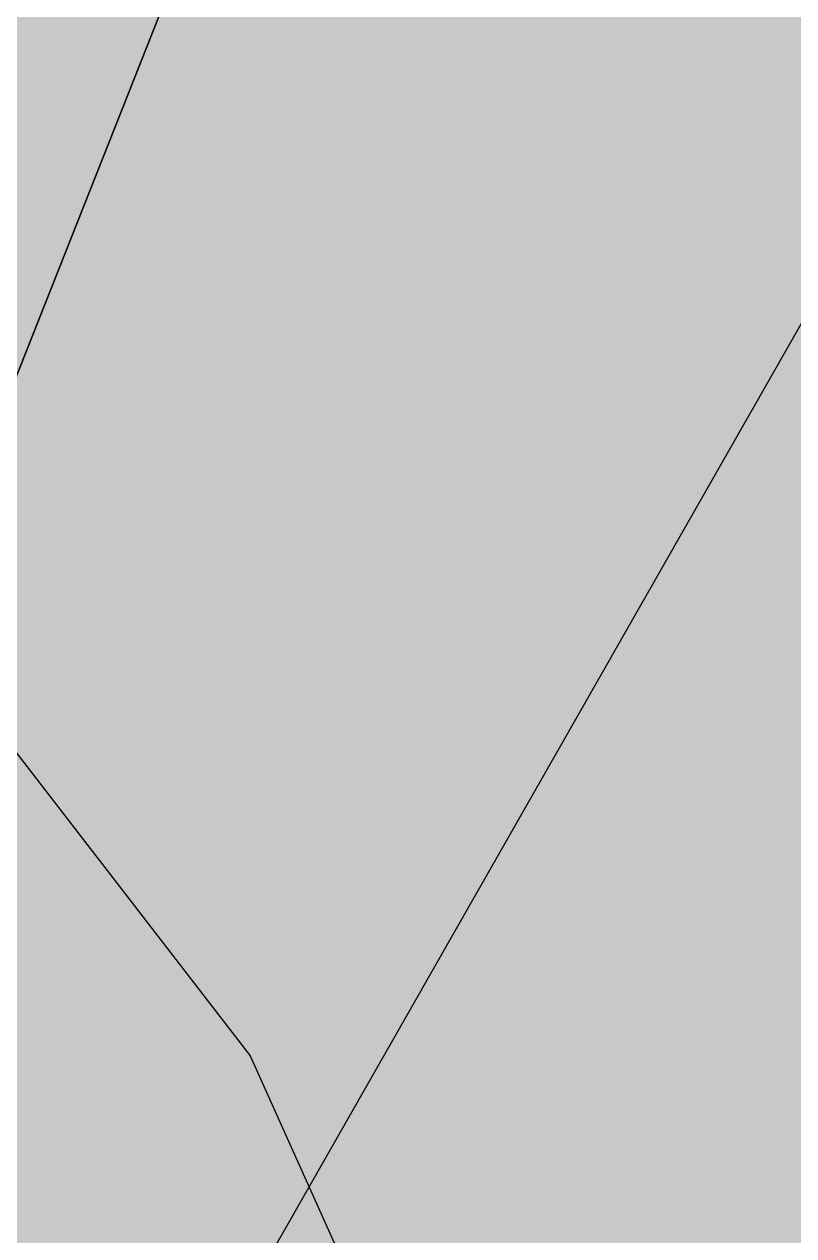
# Paper-space layout 'Layout1' of a CAD drawing. Extents: x -43 to 2298, y -18 to 768.
# Drawn here: x 735.061 to 736.024, y 377.228 to 378.743 of the extents above; entities that cross this region are included whole.
import ezdxf

# ---------------------------------------------------------------- set-up
doc = ezdxf.new("R2010")
doc.units = 0
doc.header["$LTSCALE"] = 2
doc.linetypes.add('CACHEX2', pattern=[0.75, 0.5, -0.25])
doc.layers.add('CARTOUCHE', color=7, linetype='Continuous')
doc.layers.add('LOGO', color=7, linetype='Continuous')

# ---------------------------------------------------------------- blocks, each defined once
blk = doc.blocks.new('A$C715108E3')
at = {"layer": 'LOGO', "color": 131}
for p, q in [((-10.8917, -18.4684), (-10.8917, -18.4684)), ((-10.7995, -18.4684), (-10.7995, -18.4684)), ((-10.7084, -18.4684), (-10.7084, -18.4684)), ((-10.6166, -18.4684), (-10.6166, -18.4684)), ((-10.5248, -18.4684), (-10.5248, -18.4684)), ((-10.4327, -18.4684), (-10.4327, -18.4684)), ((-10.3415, -18.4684), (-10.3415, -18.4684)), ((-10.2496, -18.4684), (-10.2496, -18.4684)), ((-10.1578, -18.4684), (-10.1578, -18.4684)), ((-10.0662, -18.4684), (-10.0662, -18.4684)), ((-9.9741, -18.4684), (-9.9741, -18.4684)), ((-9.8823, -18.4684), (-9.8823, -18.4684)), ((-9.7912, -18.4684), (-9.7912, -18.4684)), ((-9.699, -18.4684), (-9.699, -18.4684)), ((-9.6072, -18.4684), (-9.6072, -18.4684)), ((-9.5159, -18.4684), (-9.5159, -18.4684)), ((-9.4239, -18.4684), (-9.4239, -18.4684)), ((-10.9374, -18.5599), (-10.9374, -18.5599)), ((-10.846, -18.5599), (-10.846, -18.5599)), ((-10.754, -18.5599), (-10.754, -18.5599)), ((-10.6619, -18.5599), (-10.6619, -18.5599)), ((-10.5703, -18.5599), (-10.5703, -18.5599)), ((-10.479, -18.5599), (-10.479, -18.5599)), ((-10.3868, -18.5599), (-10.3868, -18.5599)), ((-10.295, -18.5599), (-10.295, -18.5599)), ((-10.2037, -18.5599), (-10.2037, -18.5599)), ((-10.1117, -18.5599), (-10.1117, -18.5599)), ((-10.0199, -18.5599), (-10.0199, -18.5599)), ((-9.9286, -18.5599), (-9.9286, -18.5599)), ((-9.8369, -18.5599), (-9.8369, -18.5599)), ((-9.7449, -18.5599), (-9.7449, -18.5599)), ((-9.6537, -18.5599), (-9.6537, -18.5599)), ((-9.5616, -18.5599), (-9.5616, -18.5599)), ((-9.4696, -18.5599), (-9.4696, -18.5599)), ((-9.3778, -18.5599), (-9.3778, -18.5599)), ((-10.8917, -18.6525), (-10.8917, -18.6525)), ((-10.7995, -18.6525), (-10.7995, -18.6525)), ((-10.7084, -18.6525), (-10.7084, -18.6525)), ((-10.6166, -18.6525), (-10.6166, -18.6525)), ((-10.5248, -18.6525), (-10.5248, -18.6525)), ((-10.4327, -18.6525), (-10.4327, -18.6525)), ((-10.3415, -18.6525), (-10.3415, -18.6525)), ((-10.2496, -18.6525), (-10.2496, -18.6525)), ((-10.1578, -18.6525), (-10.1578, -18.6525)), ((-10.0662, -18.6525), (-10.0662, -18.6525)), ((-9.9741, -18.6525), (-9.9741, -18.6525)), ((-9.8823, -18.6525), (-9.8823, -18.6525)), ((-9.7912, -18.6525), (-9.7912, -18.6525)), ((-9.699, -18.6525), (-9.699, -18.6525)), ((-9.6072, -18.6525), (-9.6072, -18.6525)), ((-9.5159, -18.6525), (-9.5159, -18.6525)), ((-9.4239, -18.6525), (-9.4239, -18.6525)), ((-10.9374, -18.7438), (-10.9374, -18.7438)), ((-10.846, -18.7438), (-10.846, -18.7438)), ((-10.754, -18.7438), (-10.754, -18.7438)), ((-10.6619, -18.7438), (-10.6619, -18.7438)), ((-10.5703, -18.7438), (-10.5703, -18.7438)), ((-10.479, -18.7438), (-10.479, -18.7438)), ((-10.3868, -18.7438), (-10.3868, -18.7438)), ((-10.295, -18.7438), (-10.295, -18.7438)), ((-10.2037, -18.7438), (-10.2037, -18.7438)), ((-10.1117, -18.7438), (-10.1117, -18.7438)), ((-10.0199, -18.7438), (-10.0199, -18.7438)), ((-9.9286, -18.7438), (-9.9286, -18.7438)), ((-9.8369, -18.7438), (-9.8369, -18.7438)), ((-9.7449, -18.7438), (-9.7449, -18.7438)), ((-9.6537, -18.7438), (-9.6537, -18.7438)), ((-9.5616, -18.7438), (-9.5616, -18.7438)), ((-9.4696, -18.7438), (-9.4696, -18.7438)), ((-9.3778, -18.7438), (-9.3778, -18.7438)), ((-10.8917, -18.835), (-10.8917, -18.835)), ((-10.7995, -18.835), (-10.7995, -18.835)), ((-10.7084, -18.835), (-10.7084, -18.835)), ((-10.6166, -18.835), (-10.6166, -18.835)), ((-10.5248, -18.835), (-10.5248, -18.835)), ((-10.4327, -18.835), (-10.4327, -18.835)), ((-10.3415, -18.835), (-10.3415, -18.835)), ((-10.2496, -18.835), (-10.2496, -18.835)), ((-10.1578, -18.835), (-10.1578, -18.835)), ((-10.0662, -18.835), (-10.0662, -18.835)), ((-9.9741, -18.835), (-9.9741, -18.835)), ((-9.8823, -18.835), (-9.8823, -18.835)), ((-9.7912, -18.835), (-9.7912, -18.835)), ((-9.699, -18.835), (-9.699, -18.835)), ((-9.6072, -18.835), (-9.6072, -18.835)), ((-9.5159, -18.835), (-9.5159, -18.835)), ((-9.4239, -18.835), (-9.4239, -18.835)), ((-10.9374, -18.9276), (-10.9374, -18.9276)), ((-10.846, -18.9276), (-10.846, -18.9276)), ((-10.754, -18.9276), (-10.754, -18.9276)), ((-10.6619, -18.9276), (-10.6619, -18.9276)), ((-10.5703, -18.9276), (-10.5703, -18.9276)), ((-10.479, -18.9276), (-10.479, -18.9276)), ((-10.3868, -18.9276), (-10.3868, -18.9276)), ((-10.295, -18.9276), (-10.295, -18.9276)), ((-10.2037, -18.9276), (-10.2037, -18.9276)), ((-10.1117, -18.9276), (-10.1117, -18.9276)), ((-10.0199, -18.9276), (-10.0199, -18.9276)), ((-9.9286, -18.9276), (-9.9286, -18.9276)), ((-9.8369, -18.9276), (-9.8369, -18.9276)), ((-9.7449, -18.9276), (-9.7449, -18.9276)), ((-9.6537, -18.9276), (-9.6537, -18.9276)), ((-9.5616, -18.9276), (-9.5616, -18.9276)), ((-9.4696, -18.9276), (-9.4696, -18.9276)), ((-9.3778, -18.9276), (-9.3778, -18.9276)), ((-10.8917, -19.0189), (-10.8917, -19.0189)), ((-10.7995, -19.0189), (-10.7995, -19.0189)), ((-10.7084, -19.0189), (-10.7084, -19.0189)), ((-10.6166, -19.0189), (-10.6166, -19.0189)), ((-10.5248, -19.0189), (-10.5248, -19.0189)), ((-10.4327, -19.0189), (-10.4327, -19.0189)), ((-10.3415, -19.0189), (-10.3415, -19.0189)), ((-10.2496, -19.0189), (-10.2496, -19.0189)), ((-10.1578, -19.0189), (-10.1578, -19.0189)), ((-10.0662, -19.0189), (-10.0662, -19.0189)), ((-9.9741, -19.0189), (-9.9741, -19.0189)), ((-9.8823, -19.0189), (-9.8823, -19.0189)), ((-9.7912, -19.0189), (-9.7912, -19.0189)), ((-9.699, -19.0189), (-9.699, -19.0189)), ((-9.6072, -19.0189), (-9.6072, -19.0189)), ((-9.5159, -19.0189), (-9.5159, -19.0189)), ((-9.4239, -19.0189), (-9.4239, -19.0189)), ((-10.9374, -19.1101), (-10.9374, -19.1101)), ((-10.846, -19.1101), (-10.846, -19.1101)), ((-10.754, -19.1101), (-10.754, -19.1101)), ((-10.6619, -19.1101), (-10.6619, -19.1101)), ((-10.5703, -19.1101), (-10.5703, -19.1101)), ((-10.479, -19.1101), (-10.479, -19.1101)), ((-10.3868, -19.1101), (-10.3868, -19.1101)), ((-10.295, -19.1101), (-10.295, -19.1101)), ((-10.2037, -19.1101), (-10.2037, -19.1101)), ((-10.1117, -19.1101), (-10.1117, -19.1101)), ((-10.0199, -19.1101), (-10.0199, -19.1101)), ((-9.9286, -19.1101), (-9.9286, -19.1101)), ((-9.8369, -19.1101), (-9.8369, -19.1101)), ((-9.7449, -19.1101), (-9.7449, -19.1101)), ((-9.6537, -19.1101), (-9.6537, -19.1101)), ((-9.5616, -19.1101), (-9.5616, -19.1101)), ((-9.4696, -19.1101), (-9.4696, -19.1101)), ((-9.3778, -19.1101), (-9.3778, -19.1101)), ((-10.8917, -19.2027), (-10.8917, -19.2027)), ((-10.7995, -19.2027), (-10.7995, -19.2027)), ((-10.7084, -19.2027), (-10.7084, -19.2027)), ((-10.6166, -19.2027), (-10.6166, -19.2027)), ((-10.5248, -19.2027), (-10.5248, -19.2027)), ((-10.4327, -19.2027), (-10.4327, -19.2027)), ((-10.3415, -19.2027), (-10.3415, -19.2027)), ((-10.2496, -19.2027), (-10.2496, -19.2027)), ((-10.1578, -19.2027), (-10.1578, -19.2027)), ((-10.0662, -19.2027), (-10.0662, -19.2027)), ((-9.9741, -19.2027), (-9.9741, -19.2027)), ((-9.8823, -19.2027), (-9.8823, -19.2027)), ((-9.7912, -19.2027), (-9.7912, -19.2027)), ((-9.699, -19.2027), (-9.699, -19.2027)), ((-9.6072, -19.2027), (-9.6072, -19.2027)), ((-9.5159, -19.2027), (-9.5159, -19.2027)), ((-9.4239, -19.2027), (-9.4239, -19.2027)), ((-10.9374, -19.294), (-10.9374, -19.294)), ((-10.846, -19.294), (-10.846, -19.294)), ((-10.754, -19.294), (-10.754, -19.294)), ((-10.6619, -19.294), (-10.6619, -19.294)), ((-10.5703, -19.294), (-10.5703, -19.294)), ((-10.479, -19.294), (-10.479, -19.294)), ((-10.3868, -19.294), (-10.3868, -19.294)), ((-10.295, -19.294), (-10.295, -19.294)), ((-10.2037, -19.294), (-10.2037, -19.294)), ((-10.1117, -19.294), (-10.1117, -19.294)), ((-10.0199, -19.294), (-10.0199, -19.294)), ((-9.9286, -19.294), (-9.9286, -19.294)), ((-9.8369, -19.294), (-9.8369, -19.294)), ((-9.7449, -19.294), (-9.7449, -19.294)), ((-9.6537, -19.294), (-9.6537, -19.294)), ((-9.5616, -19.294), (-9.5616, -19.294)), ((-9.4696, -19.294), (-9.4696, -19.294)), ((-9.3778, -19.294), (-9.3778, -19.294)), ((-10.8917, -19.3855), (-10.8917, -19.3855)), ((-10.7995, -19.3855), (-10.7995, -19.3855)), ((-10.7084, -19.3855), (-10.7084, -19.3855)), ((-10.6166, -19.3855), (-10.6166, -19.3855)), ((-10.5248, -19.3855), (-10.5248, -19.3855)), ((-10.4327, -19.3855), (-10.4327, -19.3855)), ((-10.3415, -19.3855), (-10.3415, -19.3855)), ((-10.2496, -19.3855), (-10.2496, -19.3855)), ((-10.1578, -19.3855), (-10.1578, -19.3855)), ((-10.0662, -19.3855), (-10.0662, -19.3855)), ((-9.9741, -19.3855), (-9.9741, -19.3855)), ((-9.8823, -19.3855), (-9.8823, -19.3855)), ((-9.7912, -19.3855), (-9.7912, -19.3855)), ((-9.699, -19.3855), (-9.699, -19.3855)), ((-9.6072, -19.3855), (-9.6072, -19.3855)), ((-9.5159, -19.3855), (-9.5159, -19.3855)), ((-9.4239, -19.3855), (-9.4239, -19.3855)), ((-10.9374, -19.4779), (-10.9374, -19.4779)), ((-10.846, -19.4779), (-10.846, -19.4779)), ((-10.754, -19.4779), (-10.754, -19.4779)), ((-10.6619, -19.4779), (-10.6619, -19.4779)), ((-10.5703, -19.4779), (-10.5703, -19.4779)), ((-10.479, -19.4779), (-10.479, -19.4779)), ((-10.3868, -19.4779), (-10.3868, -19.4779)), ((-10.295, -19.4779), (-10.295, -19.4779)), ((-10.2037, -19.4779), (-10.2037, -19.4779)), ((-10.1117, -19.4779), (-10.1117, -19.4779)), ((-10.0199, -19.4779), (-10.0199, -19.4779)), ((-9.9286, -19.4779), (-9.9286, -19.4779)), ((-9.8369, -19.4779), (-9.8369, -19.4779)), ((-9.7449, -19.4779), (-9.7449, -19.4779)), ((-9.6537, -19.4779), (-9.6537, -19.4779)), ((-9.5616, -19.4779), (-9.5616, -19.4779)), ((-9.4696, -19.4779), (-9.4696, -19.4779)), ((-9.3778, -19.4779), (-9.3778, -19.4779)), ((-10.8917, -19.5693), (-10.8917, -19.5693)), ((-10.7995, -19.5693), (-10.7995, -19.5693)), ((-10.7084, -19.5693), (-10.7084, -19.5693)), ((-10.6166, -19.5693), (-10.6166, -19.5693)), ((-10.5248, -19.5693), (-10.5248, -19.5693)), ((-10.4327, -19.5693), (-10.4327, -19.5693)), ((-10.3415, -19.5693), (-10.3415, -19.5693)), ((-10.2496, -19.5693), (-10.2496, -19.5693)), ((-10.1578, -19.5693), (-10.1578, -19.5693)), ((-10.0662, -19.5693), (-10.0662, -19.5693)), ((-9.9741, -19.5693), (-9.9741, -19.5693)), ((-9.8823, -19.5693), (-9.8823, -19.5693)), ((-9.7912, -19.5693), (-9.7912, -19.5693)), ((-9.699, -19.5693), (-9.699, -19.5693)), ((-9.6072, -19.5693), (-9.6072, -19.5693)), ((-9.5159, -19.5693), (-9.5159, -19.5693)), ((-9.4239, -19.5693), (-9.4239, -19.5693)), ((-10.9374, -19.6606), (-10.9374, -19.6606)), ((-10.846, -19.6606), (-10.846, -19.6606)), ((-10.754, -19.6606), (-10.754, -19.6606)), ((-10.6619, -19.6606), (-10.6619, -19.6606)), ((-10.5703, -19.6606), (-10.5703, -19.6606)), ((-10.479, -19.6606), (-10.479, -19.6606)), ((-10.3868, -19.6606), (-10.3868, -19.6606)), ((-10.295, -19.6606), (-10.295, -19.6606)), ((-10.2037, -19.6606), (-10.2037, -19.6606)), ((-10.1117, -19.6606), (-10.1117, -19.6606)), ((-10.0199, -19.6606), (-10.0199, -19.6606)), ((-9.9286, -19.6606), (-9.9286, -19.6606)), ((-9.8369, -19.6606), (-9.8369, -19.6606)), ((-9.7449, -19.6606), (-9.7449, -19.6606)), ((-9.6537, -19.6606), (-9.6537, -19.6606)), ((-9.5616, -19.6606), (-9.5616, -19.6606)), ((-9.4696, -19.6606), (-9.4696, -19.6606)), ((-9.3778, -19.6606), (-9.3778, -19.6606)), ((-10.8917, -19.753), (-10.8917, -19.753)), ((-10.7995, -19.753), (-10.7995, -19.753)), ((-10.7084, -19.753), (-10.7084, -19.753)), ((-10.6166, -19.753), (-10.6166, -19.753)), ((-10.5248, -19.753), (-10.5248, -19.753)), ((-10.4327, -19.753), (-10.4327, -19.753)), ((-10.3415, -19.753), (-10.3415, -19.753)), ((-10.2496, -19.753), (-10.2496, -19.753)), ((-10.1578, -19.753), (-10.1578, -19.753)), ((-10.0662, -19.753), (-10.0662, -19.753)), ((-9.9741, -19.753), (-9.9741, -19.753)), ((-9.8823, -19.753), (-9.8823, -19.753)), ((-9.7912, -19.753), (-9.7912, -19.753)), ((-9.699, -19.753), (-9.699, -19.753)), ((-9.6072, -19.753), (-9.6072, -19.753)), ((-9.5159, -19.753), (-9.5159, -19.753)), ((-9.4239, -19.753), (-9.4239, -19.753)), ((-10.9374, -19.8444), (-10.9374, -19.8444)), ((-10.846, -19.8444), (-10.846, -19.8444)), ((-10.754, -19.8444), (-10.754, -19.8444)), ((-10.6619, -19.8444), (-10.6619, -19.8444)), ((-10.5703, -19.8444), (-10.5703, -19.8444)), ((-10.479, -19.8444), (-10.479, -19.8444)), ((-10.3868, -19.8444), (-10.3868, -19.8444)), ((-10.295, -19.8444), (-10.295, -19.8444)), ((-10.2037, -19.8444), (-10.2037, -19.8444)), ((-10.1117, -19.8444), (-10.1117, -19.8444)), ((-10.0199, -19.8444), (-10.0199, -19.8444)), ((-9.9286, -19.8444), (-9.9286, -19.8444)), ((-9.8369, -19.8444), (-9.8369, -19.8444)), ((-9.7449, -19.8444), (-9.7449, -19.8444)), ((-9.6537, -19.8444), (-9.6537, -19.8444)), ((-9.5616, -19.8444), (-9.5616, -19.8444)), ((-9.4696, -19.8444), (-9.4696, -19.8444)), ((-9.3778, -19.8444), (-9.3778, -19.8444)), ((-10.8917, -19.9357), (-10.8917, -19.9357)), ((-10.7995, -19.9357), (-10.7995, -19.9357)), ((-10.7084, -19.9357), (-10.7084, -19.9357)), ((-10.6166, -19.9357), (-10.6166, -19.9357)), ((-10.5248, -19.9357), (-10.5248, -19.9357)), ((-10.4327, -19.9357), (-10.4327, -19.9357)), ((-10.3415, -19.9357), (-10.3415, -19.9357)), ((-10.2496, -19.9357), (-10.2496, -19.9357)), ((-10.1578, -19.9357), (-10.1578, -19.9357)), ((-10.0662, -19.9357), (-10.0662, -19.9357)), ((-9.9741, -19.9357), (-9.9741, -19.9357)), ((-9.8823, -19.9357), (-9.8823, -19.9357)), ((-9.7912, -19.9357), (-9.7912, -19.9357)), ((-9.699, -19.9357), (-9.699, -19.9357)), ((-9.6072, -19.9357), (-9.6072, -19.9357)), ((-9.5159, -19.9357), (-9.5159, -19.9357)), ((-9.4239, -19.9357), (-9.4239, -19.9357)), ((-10.9502, -20.0281), (-10.9502, -20.0281)), ((-10.9374, -20.0281), (-10.9374, -20.0281)), ((-10.846, -20.0281), (-10.846, -20.0281)), ((-10.754, -20.0281), (-10.754, -20.0281)), ((-10.6619, -20.0281), (-10.6619, -20.0281)), ((-10.5703, -20.0281), (-10.5703, -20.0281)), ((-10.479, -20.0281), (-10.479, -20.0281)), ((-10.3868, -20.0281), (-10.3868, -20.0281)), ((-10.295, -20.0281), (-10.295, -20.0281)), ((-10.2037, -20.0281), (-10.2037, -20.0281)), ((-10.1117, -20.0281), (-10.1117, -20.0281)), ((-10.0199, -20.0281), (-10.0199, -20.0281)), ((-9.9286, -20.0281), (-9.9286, -20.0281)), ((-9.8369, -20.0281), (-9.8369, -20.0281)), ((-9.7449, -20.0281), (-9.7449, -20.0281)), ((-9.6537, -20.0281), (-9.6537, -20.0281)), ((-9.5616, -20.0281), (-9.5616, -20.0281)), ((-9.4696, -20.0281), (-9.4696, -20.0281)), ((-9.3778, -20.0281), (-9.3778, -20.0281)), ((-10.8797, -20.1196), (-10.8797, -20.1196)), ((-10.7995, -20.1196), (-10.7995, -20.1196)), ((-10.7084, -20.1196), (-10.7084, -20.1196)), ((-10.6166, -20.1196), (-10.6166, -20.1196)), ((-10.5248, -20.1196), (-10.5248, -20.1196)), ((-10.4327, -20.1196), (-10.4327, -20.1196)), ((-10.3415, -20.1196), (-10.3415, -20.1196)), ((-10.2496, -20.1196), (-10.2496, -20.1196)), ((-10.1578, -20.1196), (-10.1578, -20.1196)), ((-10.0662, -20.1196), (-10.0662, -20.1196)), ((-9.9741, -20.1196), (-9.9741, -20.1196)), ((-9.8823, -20.1196), (-9.8823, -20.1196)), ((-9.7912, -20.1196), (-9.7912, -20.1196)), ((-9.699, -20.1196), (-9.699, -20.1196)), ((-9.6072, -20.1196), (-9.6072, -20.1196)), ((-9.5159, -20.1196), (-9.5159, -20.1196)), ((-9.4239, -20.1196), (-9.4239, -20.1196)), ((-10.8091, -20.211), (-10.8091, -20.211)), ((-10.754, -20.211), (-10.754, -20.211)), ((-10.6619, -20.211), (-10.6619, -20.211)), ((-10.5703, -20.211), (-10.5703, -20.211)), ((-10.479, -20.211), (-10.479, -20.211)), ((-10.3868, -20.211), (-10.3868, -20.211)), ((-10.295, -20.211), (-10.295, -20.211)), ((-10.2037, -20.211), (-10.2037, -20.211)), ((-10.1117, -20.211), (-10.1117, -20.211)), ((-10.0199, -20.211), (-10.0199, -20.211)), ((-9.9286, -20.211), (-9.9286, -20.211)), ((-9.8369, -20.211), (-9.8369, -20.211)), ((-9.7449, -20.211), (-9.7449, -20.211)), ((-9.6537, -20.211), (-9.6537, -20.211)), ((-9.5616, -20.211), (-9.5616, -20.211)), ((-9.4696, -20.211), (-9.4696, -20.211)), ((-9.3778, -20.211), (-9.3778, -20.211)), ((-10.7378, -20.3034), (-10.7378, -20.3034)), ((-10.7084, -20.3034), (-10.7084, -20.3034)), ((-10.6166, -20.3034), (-10.6166, -20.3034)), ((-10.5248, -20.3034), (-10.5248, -20.3034)), ((-10.4327, -20.3034), (-10.4327, -20.3034)), ((-10.3415, -20.3034), (-10.3415, -20.3034)), ((-10.2496, -20.3034), (-10.2496, -20.3034)), ((-10.1578, -20.3034), (-10.1578, -20.3034)), ((-10.0662, -20.3034), (-10.0662, -20.3034)), ((-9.9741, -20.3034), (-9.9741, -20.3034)), ((-9.8823, -20.3034), (-9.8823, -20.3034)), ((-9.7912, -20.3034), (-9.7912, -20.3034)), ((-9.699, -20.3034), (-9.699, -20.3034)), ((-9.6072, -20.3034), (-9.6072, -20.3034)), ((-9.5159, -20.3034), (-9.5159, -20.3034)), ((-9.4239, -20.3034), (-9.4239, -20.3034)), ((-10.667, -20.3947), (-10.667, -20.3947)), ((-10.6619, -20.3947), (-10.6619, -20.3947)), ((-10.5703, -20.3947), (-10.5703, -20.3947)), ((-10.479, -20.3947), (-10.479, -20.3947)), ((-10.3868, -20.3947), (-10.3868, -20.3947)), ((-10.295, -20.3947), (-10.295, -20.3947)), ((-10.2037, -20.3947), (-10.2037, -20.3947)), ((-10.1117, -20.3947), (-10.1117, -20.3947)), ((-10.0199, -20.3947), (-10.0199, -20.3947)), ((-9.9286, -20.3947), (-9.9286, -20.3947)), ((-9.8369, -20.3947), (-9.8369, -20.3947)), ((-9.7449, -20.3947), (-9.7449, -20.3947)), ((-9.6537, -20.3947), (-9.6537, -20.3947)), ((-9.5616, -20.3947), (-9.5616, -20.3947)), ((-9.4696, -20.3947), (-9.4696, -20.3947)), ((-9.3778, -20.3947), (-9.3778, -20.3947)), ((-10.5963, -20.4859), (-10.5963, -20.4859)), ((-10.5248, -20.4859), (-10.5248, -20.4859)), ((-10.4327, -20.4859), (-10.4327, -20.4859)), ((-10.3415, -20.4859), (-10.3415, -20.4859)), ((-10.2496, -20.4859), (-10.2496, -20.4859)), ((-10.1578, -20.4859), (-10.1578, -20.4859)), ((-10.0662, -20.4859), (-10.0662, -20.4859)), ((-9.9741, -20.4859), (-9.9741, -20.4859)), ((-9.8823, -20.4859), (-9.8823, -20.4859)), ((-9.7912, -20.4859), (-9.7912, -20.4859)), ((-9.699, -20.4859), (-9.699, -20.4859)), ((-9.6072, -20.4859), (-9.6072, -20.4859)), ((-9.5159, -20.4859), (-9.5159, -20.4859)), ((-9.4239, -20.4859), (-9.4239, -20.4859)), ((-10.5251, -20.5785), (-10.5251, -20.5785)), ((-10.479, -20.5785), (-10.479, -20.5785)), ((-10.3868, -20.5785), (-10.3868, -20.5785)), ((-10.295, -20.5785), (-10.295, -20.5785)), ((-10.2037, -20.5785), (-10.2037, -20.5785)), ((-10.1117, -20.5785), (-10.1117, -20.5785)), ((-10.0199, -20.5785), (-10.0199, -20.5785)), ((-9.9286, -20.5785), (-9.9286, -20.5785)), ((-9.8369, -20.5785), (-9.8369, -20.5785)), ((-9.7449, -20.5785), (-9.7449, -20.5785)), ((-9.6537, -20.5785), (-9.6537, -20.5785)), ((-9.5616, -20.5785), (-9.5616, -20.5785)), ((-9.4696, -20.5785), (-9.4696, -20.5785)), ((-9.3778, -20.5785), (-9.3778, -20.5785)), ((-10.4719, -20.6698), (-10.4719, -20.6698)), ((-10.4327, -20.6698), (-10.4327, -20.6698)), ((-10.3415, -20.6698), (-10.3415, -20.6698)), ((-10.2496, -20.6698), (-10.2496, -20.6698)), ((-10.1578, -20.6698), (-10.1578, -20.6698)), ((-10.0662, -20.6698), (-10.0662, -20.6698)), ((-9.9741, -20.6698), (-9.9741, -20.6698)), ((-9.8823, -20.6698), (-9.8823, -20.6698)), ((-9.7912, -20.6698), (-9.7912, -20.6698)), ((-9.699, -20.6698), (-9.699, -20.6698)), ((-9.6072, -20.6698), (-9.6072, -20.6698)), ((-9.5159, -20.6698), (-9.5159, -20.6698)), ((-9.4239, -20.6698), (-9.4239, -20.6698)), ((-10.4303, -20.7613), (-10.4303, -20.7613)), ((-10.3868, -20.7613), (-10.3868, -20.7613)), ((-10.295, -20.7613), (-10.295, -20.7613)), ((-10.2037, -20.7613), (-10.2037, -20.7613)), ((-10.1117, -20.7613), (-10.1117, -20.7613)), ((-10.0199, -20.7613), (-10.0199, -20.7613)), ((-9.9286, -20.7613), (-9.9286, -20.7613)), ((-9.8369, -20.7613), (-9.8369, -20.7613)), ((-9.7449, -20.7613), (-9.7449, -20.7613)), ((-9.6537, -20.7613), (-9.6537, -20.7613)), ((-9.5616, -20.7613), (-9.5616, -20.7613)), ((-9.4696, -20.7613), (-9.4696, -20.7613)), ((-9.3778, -20.7613), (-9.3778, -20.7613)), ((-10.3891, -20.8538), (-10.3891, -20.8538)), ((-10.3415, -20.8538), (-10.3415, -20.8538)), ((-10.2496, -20.8538), (-10.2496, -20.8538)), ((-10.1578, -20.8538), (-10.1578, -20.8538)), ((-10.0662, -20.8538), (-10.0662, -20.8538)), ((-9.9741, -20.8538), (-9.9741, -20.8538)), ((-9.8823, -20.8538), (-9.8823, -20.8538)), ((-9.7912, -20.8538), (-9.7912, -20.8538)), ((-9.699, -20.8538), (-9.699, -20.8538)), ((-9.6072, -20.8538), (-9.6072, -20.8538)), ((-9.5159, -20.8538), (-9.5159, -20.8538)), ((-9.4239, -20.8538), (-9.4239, -20.8538)), ((-10.3486, -20.9451), (-10.3486, -20.9451)), ((-10.295, -20.9451), (-10.295, -20.9451)), ((-10.2037, -20.9451), (-10.2037, -20.9451)), ((-10.1117, -20.9451), (-10.1117, -20.9451)), ((-10.0199, -20.9451), (-10.0199, -20.9451)), ((-9.9286, -20.9451), (-9.9286, -20.9451)), ((-9.8369, -20.9451), (-9.8369, -20.9451)), ((-9.7449, -20.9451), (-9.7449, -20.9451)), ((-9.6537, -20.9451), (-9.6537, -20.9451)), ((-9.5616, -20.9451), (-9.5616, -20.9451)), ((-9.4696, -20.9451), (-9.4696, -20.9451)), ((-9.3778, -20.9451), (-9.3778, -20.9451))]:
    blk.add_line(p, q, dxfattribs=at)
blk.add_lwpolyline([(-15.4563, -23.799), (-13.7331, -21.4856), (-11.9601, -25.3945), (-11.4761, -25.5469), (-10.7095, -25.798), (-10.0926, -25.8741), (-9.9674, -25.8741), (-12.5584, -19.9248), (-11.816, -18.9068), (-10.4959, -20.6166), (-9.7792, -22.2122), (-8.7979, -20.9179), (-8.1187, -22.4645), (-6.9489, -21.0191), (-7.6382, -19.3811), (-6.116, -17.2939)], dxfattribs=at)
blk = doc.blocks.new('A$C581E6685')
at = {"layer": 'LOGO'}
for color, points in [(40, [(-39.8519, 24.2064), (-46.2303, 8.0935), (-42.1559, 23.0023)]), (32, [(-39.8519, 24.2064), (-38.5844, 21.5046), (-46.2303, 8.0935)])]:
    blk.add_hatch(color=color, dxfattribs=at).paths.add_polyline_path(points)
at = {"layer": 'LOGO', "color": 40}
blk.add_lwpolyline([(-39.8519, 24.2064), (-46.2303, 8.0935), (-42.1559, 23.0023)], close=True, dxfattribs=at)
at = {"layer": 'LOGO', "color": 32}
blk.add_lwpolyline([(-39.8519, 24.2064), (-38.584, 21.5046), (-46.2303, 8.0935)], close=True, dxfattribs=at)
at = {"layer": 'LOGO', "color": 32, "linetype": 'CACHEX2', "ltscale": 1.5}
blk.add_ellipse((-38.0538, 23.8138), major_axis=(-19.0311, -3.534), ratio=0.590567, dxfattribs=at)
at = {"layer": 'LOGO', "color": 32}
blk.add_ellipse((-37.6144, 23.8499), major_axis=(-13.5768, -4.2839), ratio=0.791971, dxfattribs=at)
at = {"layer": 'CARTOUCHE'}
blk.add_blockref('A$C715108E3', (-31.6739, 36.3189), dxfattribs=at)
blk = doc.blocks.new('miniLogo')
at = {"layer": 'CARTOUCHE', "true_color": 0xffffff}
h = blk.add_hatch(color=7, dxfattribs=at)
h.dxf.hatch_style = 1
edge = h.paths.add_edge_path()
edge.add_spline(control_points=[(960.7415, 27.4251), (960.7415, 16.5339), (960.7415, 5.6427), (960.7415, 1.8027), (964.5815, 1.8027), (1010.1208, 1.8027), (1055.66, 1.8027), (1059.5, 1.8027), (1059.5, 5.6427), (1059.5, 16.5339), (1059.5, 27.4251), (1059.5, 31.2651), (1055.66, 31.2651), (1010.1208, 31.2651), (964.5815, 31.2651), (960.7415, 31.2651), (960.7415, 27.4251)], knot_values=[0, 0, 0, 1, 1, 2.570796, 2.570796, 3.570796, 3.570796, 5.141593, 5.141593, 6.141593, 6.141593, 7.712389, 7.712389, 8.712389, 8.712389, 10.283185, 10.283185, 10.283185], weights=[1, 1, 1, 0.707107, 1, 1, 1, 0.707107, 1, 1, 1, 0.707107, 1, 1, 1, 0.707107, 1], degree=2, periodic=0)
at = {"layer": 'CARTOUCHE'}
blk.add_rational_spline([(960.7415, 27.4251), (960.7415, 16.5339), (960.7415, 5.6427), (960.7415, 1.8027), (964.5815, 1.8027), (1010.1208, 1.8027), (1055.66, 1.8027), (1059.5, 1.8027), (1059.5, 5.6427), (1059.5, 16.5339), (1059.5, 27.4251), (1059.5, 31.2651), (1055.66, 31.2651), (1010.1208, 31.2651), (964.5815, 31.2651), (960.7415, 31.2651), (960.7415, 27.4251)], [1, 1, 1, 0.707106781187, 1, 1, 1, 0.707106781187, 1, 1, 1, 0.707106781187, 1, 1, 1, 0.707106781187, 1], degree=2, knots=[0, 0, 0, 1, 1, 2.570796, 2.570796, 3.570796, 3.570796, 5.141593, 5.141593, 6.141593, 6.141593, 7.712389, 7.712389, 8.712389, 8.712389, 10.283185, 10.283185, 10.283185], dxfattribs=at)
at = {"layer": 'CARTOUCHE', "xscale": 0.6, "yscale": 0.6, "zscale": 0.6}
blk.add_blockref('A$C581E6685', (998.0122, 3.1833), dxfattribs=at)

psp = doc.layouts.get("Layout1")

# ---------------------------------------------------------------- block references
at = {"layer": 'CARTOUCHE'}
psp.add_blockref('miniLogo', (-237.3663, 364.8484), dxfattribs=at)

doc.saveas('drawing.dxf')
